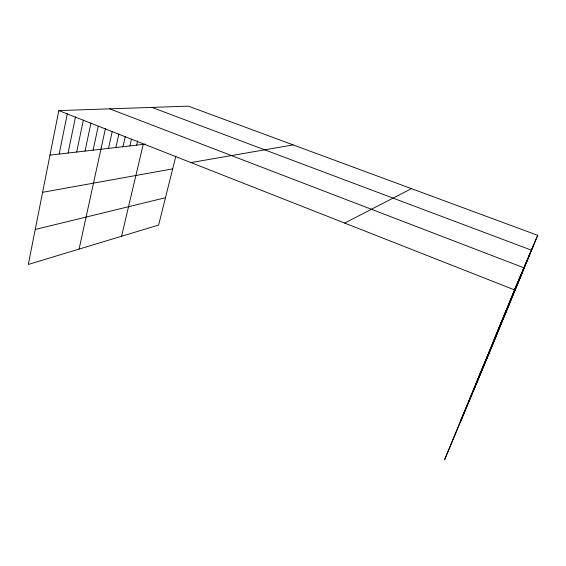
<?xml version="1.0" encoding="UTF-8"?>
<svg xmlns="http://www.w3.org/2000/svg" width="566" height="566" viewBox="0 0 566 566"><rect width="100%" height="100%" fill="white"/><g stroke="black" fill="none" stroke-linecap="round" stroke-linejoin="round"><path stroke-width="0.85" d="M516.22 285.823L444.543 459.854L484.722 363.952L537.7 235.329L188.365 106.146L58.807 110.596L28.3 264.449L158.636 225.056L175.849 156.188M59.182 154.051L67.326 113.709M68.076 153.032L75.511 116.865M76.686 152.042L83.372 120.049M85.02 151.087L90.984 123.006M93.093 150.153L98.251 126.211M79.084 249.104L105.425 128.624M108.502 148.384L112.252 131.446M115.853 147.542L118.917 133.901M122.992 146.721L125.334 136.42M129.925 145.922L131.482 139.151M136.654 145.151L137.651 140.884M121.57 236.263L143.198 144.394M498.186 329.766L520.996 274.595M460.604 421.507L525.255 264.591M508.799 304.65L529.068 255.627M473.636 390.406L533.639 244.88M460.292 421.585L496.842 334.527M477.117 380.699L509.662 303.39M494.068 339.508L522.453 272.331M537.7 235.329L514.494 289.884L58.807 110.596M344.687 223.075L411.44 188.634M35.233 229.471L165.47 197.704M42.606 192.313L172.687 168.859M190.947 162.584L293.174 144.903M49.978 155.112L145.653 144.118M151.907 107.399L531.396 250.151M109.747 108.842L523.89 267.803"/></g></svg>
